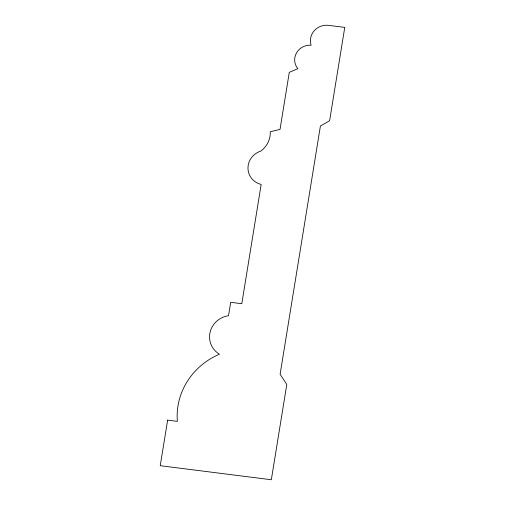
<?xml version="1.0" encoding="UTF-8"?>
<svg xmlns="http://www.w3.org/2000/svg" width="505" height="505" viewBox="0 0 505 505"><rect width="100%" height="100%" fill="white"/><g stroke="black" fill="none" stroke-linecap="round" stroke-linejoin="round"><path stroke-width="0.76" d="M167.635 420.135L160.237 465.698L271.324 479.75L286.789 384.494L280.117 374.237L320.416 126.01L329.607 120.752L344.763 27.403L328.099 25.294A15.788 15.055 -15.7 0 0 311.124 45.242A14.973 14.279 -15.7 0 0 296.498 52.924A14.973 14.279 -15.7 0 0 297.849 68.68L289.283 72.348L280.022 129.406L270.257 131.748A23.533 22.447 -15.7 0 1 260.807 151.102A18.161 17.322 -15.7 0 0 247.968 168.215A18.161 17.322 -15.7 0 0 261.167 184.451L241.8 303.713L230.697 302.306L228.519 315.707A21.873 20.863 -15.7 0 0 210.074 332.246A21.873 20.863 -15.7 0 0 219.435 354.213A69.071 65.871 -15.7 0 0 177.356 421.366L167.635 420.135"/></g></svg>
